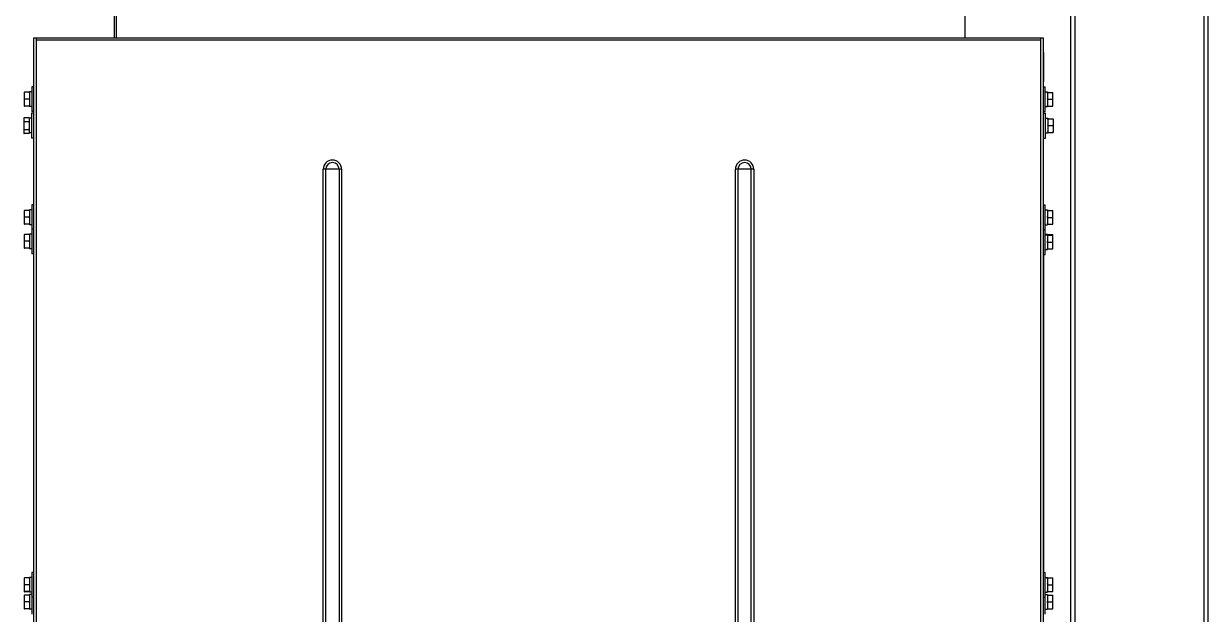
# Model space of a CAD drawing. Header units: millimetres. Extents: x 32496 to 166256, y 3504 to 23939.
# Drawn here: x 50209 to 51072, y 21021 to 21451 of the extents above; entities that cross this region are included whole.
import ezdxf

# ---------------------------------------------------------------- set-up
doc = ezdxf.new("R2010")
doc.units = ezdxf.units.MM
for name, color, linetype in [('2401-01144-S-M6-16HWM_1_0', 7, 'Continuous'), ('4215-19366_1_1_0', 7, 'Continuous'), ('4215-19373_1_1_0', 7, 'Continuous'), ('4215-19398_1-20250317_1_0', 7, 'Continuous'), ('4215-23304_2_1_1_0', 7, 'Continuous'), ('4215-HRQZZ01_1_1_0', 7, 'Continuous'), ('FG-S100X100-2232_0', 7, 'Continuous')]:
    doc.layers.add(name, color=color, linetype=linetype)

msp = doc.modelspace()

# ---------------------------------------------------------------- linework, layer by layer
at = {"layer": '2401-01144-S-M6-16HWM_1_0', "color": 7, "linetype": 'Continuous'}
for p, q in [((50209.74, 21400.908), (50209.74, 21390.869)), ((50213.44, 21400.914), (50210.04, 21400.914)), ((50215.34, 21401.238), (50213.74, 21401.238)), ((50213.74, 21401.238), (50213.74, 21390.538)), ((50216.94, 21404.888), (50215.34, 21404.888)), ((50215.34, 21404.888), (50215.34, 21386.888)), ((50951.34, 21404.888), (50952.94, 21404.888)), ((50952.94, 21386.888), (50952.94, 21404.888)), ((50952.94, 21401.238), (50954.54, 21401.238)), ((50954.54, 21401.238), (50954.54, 21390.538)), ((50954.54, 21400.888), (50958.54, 21400.888)), ((50958.54, 21390.888), (50958.54, 21400.888)), ((50213.44, 21395.939), (50210.04, 21395.939)), ((50954.84, 21395.888), (50958.24, 21395.888)), ((50213.44, 21390.914), (50210.04, 21390.914)), ((50213.44, 21390.863), (50210.04, 21390.863)), ((50215.34, 21390.538), (50213.74, 21390.538)), ((50216.64, 21385.638), (50215.04, 21385.638)), ((50215.04, 21385.638), (50215.04, 21367.638)), ((50216.94, 21386.888), (50215.34, 21386.888)), ((50951.34, 21386.888), (50952.94, 21386.888)), ((50951.64, 21385.638), (50953.24, 21385.638)), ((50952.94, 21390.538), (50954.54, 21390.538)), ((50953.24, 21367.638), (50953.24, 21385.638)), ((50954.54, 21390.888), (50958.54, 21390.888)), ((50209.44, 21382.112), (50209.682, 21382.354)), ((50209.44, 21382.112), (50209.44, 21371.165)), ((50213.14, 21382.411), (50209.74, 21382.411)), ((50213.14, 21379.436), (50209.74, 21379.436)), ((50213.44, 21382.112), (50213.197, 21382.354)), ((50213.44, 21382.112), (50213.44, 21371.165)), ((50215.04, 21381.988), (50213.44, 21381.988)), ((50953.24, 21381.988), (50954.84, 21381.988)), ((50954.84, 21381.988), (50954.84, 21371.288)), ((50955.14, 21381.679), (50958.54, 21381.679)), ((50955.14, 21376.722), (50958.54, 21376.722)), ((50958.84, 21381.67), (50958.84, 21371.606)), ((50209.44, 21371.165), (50209.682, 21370.922)), ((50209.682, 21370.922), (50209.74, 21370.866)), ((50213.14, 21373.663), (50209.74, 21373.663)), ((50213.14, 21370.866), (50209.74, 21370.866)), ((50213.198, 21370.922), (50213.14, 21370.866)), ((50213.44, 21371.165), (50213.197, 21370.922)), ((50215.04, 21371.288), (50213.44, 21371.288)), ((50216.64, 21367.638), (50215.04, 21367.638)), ((50951.64, 21367.638), (50953.24, 21367.638)), ((50953.24, 21371.288), (50954.84, 21371.288)), ((50955.14, 21371.68), (50958.54, 21371.68)), ((50955.14, 21371.597), (50958.54, 21371.597)), ((50209.74, 21314.908), (50209.74, 21304.869)), ((50213.44, 21314.914), (50210.04, 21314.914)), ((50215.34, 21315.238), (50213.74, 21315.238)), ((50213.74, 21315.238), (50213.74, 21304.538)), ((50216.94, 21318.888), (50215.34, 21318.888)), ((50215.34, 21318.888), (50215.34, 21301.388)), ((50951.34, 21318.888), (50952.94, 21318.888)), ((50952.94, 21300.888), (50952.94, 21318.888)), ((50952.94, 21315.238), (50954.54, 21315.238)), ((50954.54, 21315.238), (50954.54, 21304.538)), ((50954.54, 21314.888), (50958.54, 21314.888)), ((50958.54, 21304.888), (50958.54, 21314.888)), ((50213.44, 21309.939), (50210.04, 21309.939)), ((50954.84, 21309.888), (50958.24, 21309.888)), ((50209.74, 21297.408), (50209.74, 21287.369)), ((50213.44, 21304.914), (50210.04, 21304.914)), ((50213.44, 21304.863), (50210.04, 21304.863)), ((50213.44, 21297.414), (50210.04, 21297.414)), ((50215.34, 21304.538), (50213.74, 21304.538)), ((50215.34, 21297.738), (50213.74, 21297.738)), ((50213.74, 21297.738), (50213.74, 21287.038)), ((50216.94, 21301.388), (50215.34, 21301.388)), ((50215.34, 21301.388), (50215.34, 21283.388)), ((50951.34, 21300.888), (50952.94, 21300.888)), ((50952.94, 21304.538), (50954.54, 21304.538)), ((50952.94, 21282.888), (50952.94, 21300.888)), ((50952.94, 21297.738), (50954.54, 21297.738)), ((50952.94, 21297.238), (50954.54, 21297.238)), ((50954.54, 21304.888), (50958.54, 21304.888)), ((50954.54, 21297.738), (50954.54, 21297.238)), ((50954.54, 21297.388), (50958.54, 21297.388)), ((50954.54, 21297.238), (50954.54, 21286.538)), ((50954.54, 21296.888), (50958.54, 21296.888)), ((50958.54, 21296.888), (50958.54, 21297.388)), ((50958.54, 21286.888), (50958.54, 21296.888)), ((50213.44, 21292.439), (50210.04, 21292.439)), ((50954.84, 21291.888), (50958.24, 21291.888)), ((50213.44, 21287.414), (50210.04, 21287.414)), ((50213.44, 21287.363), (50210.04, 21287.363)), ((50215.34, 21287.038), (50213.74, 21287.038)), ((50216.94, 21283.388), (50215.34, 21283.388)), ((50951.34, 21282.888), (50952.94, 21282.888)), ((50952.94, 21286.538), (50954.54, 21286.538)), ((50954.54, 21286.888), (50958.54, 21286.888)), ((50209.74, 21047.408), (50209.74, 21037.369)), ((50213.44, 21047.414), (50210.04, 21047.414)), ((50215.34, 21047.738), (50213.74, 21047.738)), ((50213.74, 21047.738), (50213.74, 21037.038)), ((50216.94, 21051.388), (50215.34, 21051.388)), ((50215.34, 21051.388), (50215.34, 21033.388)), ((50951.34, 21051.388), (50952.94, 21051.388)), ((50952.94, 21033.388), (50952.94, 21051.388)), ((50952.94, 21047.738), (50954.54, 21047.738)), ((50954.54, 21047.738), (50954.54, 21037.038)), ((50954.54, 21047.388), (50958.54, 21047.388)), ((50958.54, 21037.388), (50958.54, 21047.388)), ((50213.44, 21042.439), (50210.04, 21042.439)), ((50954.84, 21042.388), (50958.24, 21042.388)), ((50209.74, 21034.908), (50209.74, 21024.869)), ((50213.44, 21037.414), (50210.04, 21037.414)), ((50213.44, 21037.363), (50210.04, 21037.363)), ((50213.44, 21034.914), (50210.04, 21034.914)), ((50213.44, 21029.939), (50210.04, 21029.939)), ((50215.34, 21037.038), (50213.74, 21037.038)), ((50215.34, 21035.238), (50213.74, 21035.238)), ((50213.74, 21035.238), (50213.74, 21024.538)), ((50215.34, 21033.389), (50215.34, 21020.888)), ((50216.94, 21033.388), (50215.34, 21033.388)), ((50951.34, 21033.388), (50952.94, 21033.388)), ((50952.94, 21037.038), (50954.54, 21037.038)), ((50952.94, 21035.238), (50954.54, 21035.238)), ((50952.94, 21020.888), (50952.94, 21033.388)), ((50954.54, 21037.388), (50958.54, 21037.388)), ((50954.54, 21035.238), (50954.54, 21024.538)), ((50954.54, 21034.888), (50958.54, 21034.888)), ((50954.84, 21029.888), (50958.24, 21029.888)), ((50958.54, 21024.888), (50958.54, 21034.888)), ((50213.44, 21024.914), (50210.04, 21024.914)), ((50213.44, 21024.863), (50210.04, 21024.863)), ((50215.34, 21024.538), (50213.74, 21024.538)), ((50952.94, 21024.538), (50954.54, 21024.538)), ((50954.54, 21024.888), (50958.54, 21024.888))]:
    msp.add_line(p, q, dxfattribs=at)
for points, knots in [([(50209.74, 21400.908), (50209.763, 21400.908), (50209.863, 21400.91), (50209.963, 21400.912), (50210.04, 21400.914)], [0, 0, 0, 0, 0.2336903, 1, 1, 1, 1]), ([(50210.04, 21400.914), (50210.013, 21400.867), (50209.907, 21400.681), (50209.808, 21400.49), (50209.74, 21400.345)], [0, 0, 0, 0, 0.2509109, 1, 1, 1, 1]), ([(50213.74, 21400.908), (50213.716, 21400.908), (50213.616, 21400.91), (50213.516, 21400.912), (50213.44, 21400.914)], [0, 0, 0, 0, 0.2336895, 1, 1, 1, 1]), ([(50213.44, 21400.914), (50213.467, 21400.867), (50213.573, 21400.681), (50213.671, 21400.49), (50213.74, 21400.345)], [0, 0, 0, 0, 0.2509104, 1, 1, 1, 1]), ([(50954.54, 21400.317), (50954.563, 21400.365), (50954.656, 21400.559), (50954.759, 21400.748), (50954.84, 21400.888)], [0, 0, 0, 0, 0.2491573, 1, 1, 1, 1]), ([(50958.54, 21400.317), (50958.517, 21400.365), (50958.423, 21400.559), (50958.321, 21400.748), (50958.24, 21400.888)], [0, 0, 0, 0, 0.249157, 1, 1, 1, 1]), ([(50209.74, 21396.508), (50209.763, 21396.46), (50209.856, 21396.267), (50209.959, 21396.079), (50210.04, 21395.939)], [0, 0, 0, 0, 0.2491229, 1, 1, 1, 1]), ([(50210.04, 21395.939), (50210.013, 21395.892), (50209.907, 21395.704), (50209.808, 21395.512), (50209.74, 21395.365)], [0, 0, 0, 0, 0.2508448, 1, 1, 1, 1]), ([(50209.74, 21391.488), (50209.763, 21391.44), (50209.856, 21391.245), (50209.959, 21391.055), (50210.04, 21390.914)], [0, 0, 0, 0, 0.2491901, 1, 1, 1, 1]), ([(50213.74, 21396.508), (50213.717, 21396.46), (50213.623, 21396.267), (50213.521, 21396.079), (50213.44, 21395.939)], [0, 0, 0, 0, 0.2491233, 1, 1, 1, 1]), ([(50213.44, 21395.939), (50213.467, 21395.892), (50213.573, 21395.704), (50213.671, 21395.512), (50213.74, 21395.365)], [0, 0, 0, 0, 0.2508442, 1, 1, 1, 1]), ([(50213.74, 21391.488), (50213.717, 21391.44), (50213.623, 21391.245), (50213.521, 21391.055), (50213.44, 21390.914)], [0, 0, 0, 0, 0.2491904, 1, 1, 1, 1]), ([(50954.84, 21395.888), (50954.813, 21395.935), (50954.707, 21396.122), (50954.608, 21396.314), (50954.54, 21396.46)], [0, 0, 0, 0, 0.2508769, 1, 1, 1, 1]), ([(50954.54, 21395.317), (50954.563, 21395.365), (50954.656, 21395.559), (50954.759, 21395.748), (50954.84, 21395.888)], [0, 0, 0, 0, 0.2491573, 1, 1, 1, 1]), ([(50954.84, 21390.888), (50954.813, 21390.935), (50954.707, 21391.122), (50954.608, 21391.314), (50954.54, 21391.46)], [0, 0, 0, 0, 0.2508769, 1, 1, 1, 1]), ([(50958.24, 21395.888), (50958.267, 21395.935), (50958.373, 21396.122), (50958.471, 21396.314), (50958.54, 21396.46)], [0, 0, 0, 0, 0.2508774, 1, 1, 1, 1]), ([(50958.54, 21395.317), (50958.517, 21395.365), (50958.423, 21395.559), (50958.321, 21395.748), (50958.24, 21395.888)], [0, 0, 0, 0, 0.249157, 1, 1, 1, 1]), ([(50958.24, 21390.888), (50958.267, 21390.935), (50958.373, 21391.122), (50958.471, 21391.314), (50958.54, 21391.46)], [0, 0, 0, 0, 0.2508774, 1, 1, 1, 1]), ([(50210.04, 21390.914), (50210.013, 21390.914), (50209.913, 21390.912), (50209.813, 21390.91), (50209.74, 21390.908)], [0, 0, 0, 0, 0.2655139, 1, 1, 1, 1]), ([(50209.74, 21390.869), (50209.763, 21390.868), (50209.863, 21390.866), (50209.963, 21390.864), (50210.04, 21390.863)], [0, 0, 0, 0, 0.2336903, 1, 1, 1, 1]), ([(50213.44, 21390.914), (50213.466, 21390.914), (50213.566, 21390.912), (50213.666, 21390.91), (50213.74, 21390.908)], [0, 0, 0, 0, 0.2655125, 1, 1, 1, 1]), ([(50213.74, 21390.869), (50213.716, 21390.868), (50213.616, 21390.866), (50213.516, 21390.864), (50213.44, 21390.863)], [0, 0, 0, 0, 0.2336895, 1, 1, 1, 1]), ([(50209.74, 21382.411), (50209.713, 21382.383), (50209.609, 21382.273), (50209.51, 21382.159), (50209.44, 21382.071)], [0, 0, 0, 0, 0.2550729, 1, 1, 1, 1]), ([(50209.44, 21379.776), (50209.463, 21379.747), (50209.558, 21379.629), (50209.66, 21379.518), (50209.74, 21379.436)], [0, 0, 0, 0, 0.2448497, 1, 1, 1, 1]), ([(50213.14, 21382.411), (50213.167, 21382.383), (50213.271, 21382.273), (50213.37, 21382.159), (50213.44, 21382.071)], [0, 0, 0, 0, 0.2550721, 1, 1, 1, 1]), ([(50213.44, 21379.776), (50213.417, 21379.747), (50213.321, 21379.629), (50213.219, 21379.518), (50213.14, 21379.436)], [0, 0, 0, 0, 0.2448497, 1, 1, 1, 1]), ([(50955.14, 21381.679), (50955.113, 21381.679), (50955.013, 21381.676), (50954.913, 21381.673), (50954.84, 21381.67)], [0, 0, 0, 0, 0.2655009, 1, 1, 1, 1]), ([(50954.84, 21381.113), (50954.863, 21381.161), (50954.956, 21381.353), (50955.059, 21381.541), (50955.14, 21381.679)], [0, 0, 0, 0, 0.2491014, 1, 1, 1, 1]), ([(50955.14, 21376.722), (50955.113, 21376.768), (50955.007, 21376.954), (50954.908, 21377.144), (50954.84, 21377.288)], [0, 0, 0, 0, 0.250932, 1, 1, 1, 1]), ([(50954.84, 21376.146), (50954.863, 21376.195), (50954.956, 21376.39), (50955.059, 21376.581), (50955.14, 21376.722)], [0, 0, 0, 0, 0.2492109, 1, 1, 1, 1]), ([(50958.54, 21381.679), (50958.566, 21381.679), (50958.666, 21381.676), (50958.766, 21381.673), (50958.84, 21381.67)], [0, 0, 0, 0, 0.2655023, 1, 1, 1, 1]), ([(50958.84, 21381.113), (50958.817, 21381.161), (50958.723, 21381.353), (50958.621, 21381.541), (50958.54, 21381.679)], [0, 0, 0, 0, 0.249101, 1, 1, 1, 1]), ([(50958.54, 21376.722), (50958.567, 21376.768), (50958.673, 21376.954), (50958.771, 21377.144), (50958.84, 21377.288)], [0, 0, 0, 0, 0.2509325, 1, 1, 1, 1]), ([(50958.84, 21376.146), (50958.817, 21376.195), (50958.723, 21376.39), (50958.621, 21376.581), (50958.54, 21376.722)], [0, 0, 0, 0, 0.2492105, 1, 1, 1, 1]), ([(50209.74, 21373.663), (50209.713, 21373.637), (50209.609, 21373.534), (50209.51, 21373.427), (50209.44, 21373.343)], [0, 0, 0, 0, 0.2556467, 1, 1, 1, 1]), ([(50209.44, 21371.185), (50209.459, 21371.163), (50209.536, 21371.073), (50209.618, 21370.986), (50209.682, 21370.922)], [0, 0, 0, 0, 0.2451928, 1, 1, 1, 1]), ([(50213.14, 21373.663), (50213.167, 21373.637), (50213.27, 21373.534), (50213.37, 21373.427), (50213.44, 21373.343)], [0, 0, 0, 0, 0.2556459, 1, 1, 1, 1]), ([(50213.44, 21371.185), (50213.421, 21371.163), (50213.343, 21371.073), (50213.261, 21370.986), (50213.197, 21370.922)], [0, 0, 0, 0, 0.2451926, 1, 1, 1, 1]), ([(50955.14, 21371.68), (50955.113, 21371.728), (50955.007, 21371.917), (50954.908, 21372.11), (50954.84, 21372.257)], [0, 0, 0, 0, 0.2508241, 1, 1, 1, 1]), ([(50954.84, 21371.671), (50954.863, 21371.672), (50954.963, 21371.675), (50955.063, 21371.678), (50955.14, 21371.68)], [0, 0, 0, 0, 0.2337023, 1, 1, 1, 1]), ([(50955.14, 21371.597), (50955.113, 21371.598), (50955.013, 21371.601), (50954.913, 21371.604), (50954.84, 21371.606)], [0, 0, 0, 0, 0.2655009, 1, 1, 1, 1]), ([(50958.54, 21371.68), (50958.567, 21371.728), (50958.673, 21371.917), (50958.771, 21372.11), (50958.84, 21372.257)], [0, 0, 0, 0, 0.2508246, 1, 1, 1, 1]), ([(50958.84, 21371.671), (50958.816, 21371.672), (50958.716, 21371.675), (50958.616, 21371.678), (50958.54, 21371.68)], [0, 0, 0, 0, 0.2337031, 1, 1, 1, 1]), ([(50958.54, 21371.597), (50958.566, 21371.598), (50958.666, 21371.601), (50958.766, 21371.604), (50958.84, 21371.606)], [0, 0, 0, 0, 0.2655023, 1, 1, 1, 1]), ([(50209.74, 21314.908), (50209.763, 21314.908), (50209.863, 21314.91), (50209.963, 21314.912), (50210.04, 21314.914)], [0, 0, 0, 0, 0.2336903, 1, 1, 1, 1]), ([(50210.04, 21314.914), (50210.013, 21314.867), (50209.907, 21314.681), (50209.808, 21314.49), (50209.74, 21314.345)], [0, 0, 0, 0, 0.2509109, 1, 1, 1, 1]), ([(50213.74, 21314.908), (50213.716, 21314.908), (50213.616, 21314.91), (50213.516, 21314.912), (50213.44, 21314.914)], [0, 0, 0, 0, 0.2336895, 1, 1, 1, 1]), ([(50213.44, 21314.914), (50213.467, 21314.867), (50213.573, 21314.681), (50213.671, 21314.49), (50213.74, 21314.345)], [0, 0, 0, 0, 0.2509104, 1, 1, 1, 1]), ([(50954.54, 21314.317), (50954.563, 21314.365), (50954.656, 21314.559), (50954.759, 21314.748), (50954.84, 21314.888)], [0, 0, 0, 0, 0.2491573, 1, 1, 1, 1]), ([(50958.54, 21314.317), (50958.517, 21314.365), (50958.423, 21314.559), (50958.321, 21314.748), (50958.24, 21314.888)], [0, 0, 0, 0, 0.249157, 1, 1, 1, 1]), ([(50209.74, 21310.508), (50209.763, 21310.46), (50209.856, 21310.267), (50209.959, 21310.079), (50210.04, 21309.939)], [0, 0, 0, 0, 0.2491229, 1, 1, 1, 1]), ([(50210.04, 21309.939), (50210.013, 21309.892), (50209.907, 21309.704), (50209.808, 21309.512), (50209.74, 21309.365)], [0, 0, 0, 0, 0.2508448, 1, 1, 1, 1]), ([(50209.74, 21305.488), (50209.763, 21305.44), (50209.856, 21305.245), (50209.959, 21305.055), (50210.04, 21304.914)], [0, 0, 0, 0, 0.2491901, 1, 1, 1, 1]), ([(50213.74, 21310.508), (50213.717, 21310.46), (50213.623, 21310.267), (50213.521, 21310.079), (50213.44, 21309.939)], [0, 0, 0, 0, 0.2491233, 1, 1, 1, 1]), ([(50213.44, 21309.939), (50213.467, 21309.892), (50213.573, 21309.704), (50213.671, 21309.512), (50213.74, 21309.365)], [0, 0, 0, 0, 0.2508442, 1, 1, 1, 1]), ([(50213.74, 21305.488), (50213.717, 21305.44), (50213.623, 21305.245), (50213.521, 21305.055), (50213.44, 21304.914)], [0, 0, 0, 0, 0.2491904, 1, 1, 1, 1]), ([(50954.84, 21309.888), (50954.813, 21309.935), (50954.707, 21310.122), (50954.608, 21310.314), (50954.54, 21310.46)], [0, 0, 0, 0, 0.2508769, 1, 1, 1, 1]), ([(50954.54, 21309.317), (50954.563, 21309.365), (50954.656, 21309.559), (50954.759, 21309.748), (50954.84, 21309.888)], [0, 0, 0, 0, 0.2491573, 1, 1, 1, 1]), ([(50954.84, 21304.888), (50954.813, 21304.935), (50954.707, 21305.122), (50954.608, 21305.314), (50954.54, 21305.46)], [0, 0, 0, 0, 0.2508769, 1, 1, 1, 1]), ([(50958.24, 21309.888), (50958.267, 21309.935), (50958.373, 21310.122), (50958.471, 21310.314), (50958.54, 21310.46)], [0, 0, 0, 0, 0.2508774, 1, 1, 1, 1]), ([(50958.54, 21309.317), (50958.517, 21309.365), (50958.423, 21309.559), (50958.321, 21309.748), (50958.24, 21309.888)], [0, 0, 0, 0, 0.249157, 1, 1, 1, 1]), ([(50958.24, 21304.888), (50958.267, 21304.935), (50958.373, 21305.122), (50958.471, 21305.314), (50958.54, 21305.46)], [0, 0, 0, 0, 0.2508774, 1, 1, 1, 1]), ([(50210.04, 21304.914), (50210.013, 21304.914), (50209.913, 21304.912), (50209.813, 21304.91), (50209.74, 21304.908)], [0, 0, 0, 0, 0.2655139, 1, 1, 1, 1]), ([(50209.74, 21304.869), (50209.763, 21304.868), (50209.863, 21304.866), (50209.963, 21304.864), (50210.04, 21304.863)], [0, 0, 0, 0, 0.2336903, 1, 1, 1, 1]), ([(50209.74, 21297.408), (50209.763, 21297.408), (50209.863, 21297.41), (50209.963, 21297.412), (50210.04, 21297.414)], [0, 0, 0, 0, 0.2336903, 1, 1, 1, 1]), ([(50210.04, 21297.414), (50210.013, 21297.367), (50209.907, 21297.181), (50209.808, 21296.99), (50209.74, 21296.845)], [0, 0, 0, 0, 0.2509109, 1, 1, 1, 1]), ([(50213.44, 21304.914), (50213.466, 21304.914), (50213.566, 21304.912), (50213.666, 21304.91), (50213.74, 21304.908)], [0, 0, 0, 0, 0.2655125, 1, 1, 1, 1]), ([(50213.74, 21304.869), (50213.716, 21304.868), (50213.616, 21304.866), (50213.516, 21304.864), (50213.44, 21304.863)], [0, 0, 0, 0, 0.2336895, 1, 1, 1, 1]), ([(50213.74, 21297.408), (50213.716, 21297.408), (50213.616, 21297.41), (50213.516, 21297.412), (50213.44, 21297.414)], [0, 0, 0, 0, 0.2336895, 1, 1, 1, 1]), ([(50213.44, 21297.414), (50213.467, 21297.367), (50213.573, 21297.181), (50213.671, 21296.99), (50213.74, 21296.845)], [0, 0, 0, 0, 0.2509104, 1, 1, 1, 1]), ([(50954.54, 21296.317), (50954.563, 21296.365), (50954.656, 21296.559), (50954.759, 21296.748), (50954.84, 21296.888)], [0, 0, 0, 0, 0.2491573, 1, 1, 1, 1]), ([(50954.574, 21296.888), (50954.594, 21296.931), (50954.678, 21297.1), (50954.769, 21297.265), (50954.84, 21297.388)], [0, 0, 0, 0, 0.2492687, 1, 1, 1, 1]), ([(50958.506, 21296.888), (50958.485, 21296.931), (50958.401, 21297.1), (50958.311, 21297.265), (50958.24, 21297.388)], [0, 0, 0, 0, 0.2492679, 1, 1, 1, 1]), ([(50958.54, 21296.317), (50958.517, 21296.365), (50958.423, 21296.559), (50958.321, 21296.748), (50958.24, 21296.888)], [0, 0, 0, 0, 0.249157, 1, 1, 1, 1]), ([(50209.74, 21293.008), (50209.763, 21292.96), (50209.856, 21292.767), (50209.959, 21292.579), (50210.04, 21292.439)], [0, 0, 0, 0, 0.2491229, 1, 1, 1, 1]), ([(50210.04, 21292.439), (50210.013, 21292.392), (50209.907, 21292.204), (50209.808, 21292.012), (50209.74, 21291.865)], [0, 0, 0, 0, 0.2508448, 1, 1, 1, 1]), ([(50209.74, 21287.988), (50209.763, 21287.94), (50209.856, 21287.745), (50209.959, 21287.555), (50210.04, 21287.414)], [0, 0, 0, 0, 0.2491901, 1, 1, 1, 1]), ([(50213.74, 21293.008), (50213.717, 21292.96), (50213.623, 21292.767), (50213.521, 21292.579), (50213.44, 21292.439)], [0, 0, 0, 0, 0.2491233, 1, 1, 1, 1]), ([(50213.44, 21292.439), (50213.467, 21292.392), (50213.573, 21292.204), (50213.671, 21292.012), (50213.74, 21291.865)], [0, 0, 0, 0, 0.2508442, 1, 1, 1, 1]), ([(50213.74, 21287.988), (50213.717, 21287.94), (50213.623, 21287.745), (50213.521, 21287.555), (50213.44, 21287.414)], [0, 0, 0, 0, 0.2491904, 1, 1, 1, 1]), ([(50954.84, 21291.888), (50954.813, 21291.935), (50954.707, 21292.122), (50954.608, 21292.314), (50954.54, 21292.46)], [0, 0, 0, 0, 0.2508769, 1, 1, 1, 1]), ([(50954.54, 21291.317), (50954.563, 21291.365), (50954.656, 21291.559), (50954.759, 21291.748), (50954.84, 21291.888)], [0, 0, 0, 0, 0.2491573, 1, 1, 1, 1]), ([(50958.24, 21291.888), (50958.267, 21291.935), (50958.373, 21292.122), (50958.471, 21292.314), (50958.54, 21292.46)], [0, 0, 0, 0, 0.2508774, 1, 1, 1, 1]), ([(50958.54, 21291.317), (50958.517, 21291.365), (50958.423, 21291.559), (50958.321, 21291.748), (50958.24, 21291.888)], [0, 0, 0, 0, 0.249157, 1, 1, 1, 1]), ([(50210.04, 21287.414), (50210.013, 21287.414), (50209.913, 21287.412), (50209.813, 21287.41), (50209.74, 21287.408)], [0, 0, 0, 0, 0.2655139, 1, 1, 1, 1]), ([(50209.74, 21287.369), (50209.763, 21287.368), (50209.863, 21287.366), (50209.963, 21287.364), (50210.04, 21287.363)], [0, 0, 0, 0, 0.2336903, 1, 1, 1, 1]), ([(50213.44, 21287.414), (50213.466, 21287.414), (50213.566, 21287.412), (50213.666, 21287.41), (50213.74, 21287.408)], [0, 0, 0, 0, 0.2655125, 1, 1, 1, 1]), ([(50213.74, 21287.369), (50213.716, 21287.368), (50213.616, 21287.366), (50213.516, 21287.364), (50213.44, 21287.363)], [0, 0, 0, 0, 0.2336895, 1, 1, 1, 1]), ([(50954.84, 21286.888), (50954.813, 21286.935), (50954.707, 21287.122), (50954.608, 21287.314), (50954.54, 21287.46)], [0, 0, 0, 0, 0.2508769, 1, 1, 1, 1]), ([(50958.24, 21286.888), (50958.267, 21286.935), (50958.373, 21287.122), (50958.471, 21287.314), (50958.54, 21287.46)], [0, 0, 0, 0, 0.2508774, 1, 1, 1, 1]), ([(50209.74, 21047.408), (50209.763, 21047.408), (50209.863, 21047.41), (50209.963, 21047.412), (50210.04, 21047.414)], [0, 0, 0, 0, 0.2336903, 1, 1, 1, 1]), ([(50210.04, 21047.414), (50210.013, 21047.367), (50209.907, 21047.181), (50209.808, 21046.99), (50209.74, 21046.845)], [0, 0, 0, 0, 0.2509109, 1, 1, 1, 1]), ([(50213.74, 21047.408), (50213.716, 21047.408), (50213.616, 21047.41), (50213.516, 21047.412), (50213.44, 21047.414)], [0, 0, 0, 0, 0.2336895, 1, 1, 1, 1]), ([(50213.44, 21047.414), (50213.467, 21047.367), (50213.573, 21047.181), (50213.671, 21046.99), (50213.74, 21046.845)], [0, 0, 0, 0, 0.2509104, 1, 1, 1, 1]), ([(50954.54, 21046.817), (50954.563, 21046.865), (50954.656, 21047.059), (50954.759, 21047.248), (50954.84, 21047.388)], [0, 0, 0, 0, 0.2491573, 1, 1, 1, 1]), ([(50958.54, 21046.817), (50958.517, 21046.865), (50958.423, 21047.059), (50958.321, 21047.248), (50958.24, 21047.388)], [0, 0, 0, 0, 0.249157, 1, 1, 1, 1]), ([(50209.74, 21043.008), (50209.763, 21042.96), (50209.856, 21042.767), (50209.959, 21042.579), (50210.04, 21042.439)], [0, 0, 0, 0, 0.2491229, 1, 1, 1, 1]), ([(50210.04, 21042.439), (50210.013, 21042.392), (50209.907, 21042.204), (50209.808, 21042.012), (50209.74, 21041.865)], [0, 0, 0, 0, 0.2508448, 1, 1, 1, 1]), ([(50209.74, 21037.988), (50209.763, 21037.94), (50209.856, 21037.745), (50209.959, 21037.555), (50210.04, 21037.414)], [0, 0, 0, 0, 0.2491901, 1, 1, 1, 1]), ([(50213.74, 21043.008), (50213.717, 21042.96), (50213.623, 21042.767), (50213.521, 21042.579), (50213.44, 21042.439)], [0, 0, 0, 0, 0.2491233, 1, 1, 1, 1]), ([(50213.44, 21042.439), (50213.467, 21042.392), (50213.573, 21042.204), (50213.671, 21042.012), (50213.74, 21041.865)], [0, 0, 0, 0, 0.2508442, 1, 1, 1, 1]), ([(50213.74, 21037.988), (50213.717, 21037.94), (50213.623, 21037.745), (50213.521, 21037.555), (50213.44, 21037.414)], [0, 0, 0, 0, 0.2491904, 1, 1, 1, 1]), ([(50954.84, 21042.388), (50954.813, 21042.435), (50954.707, 21042.622), (50954.608, 21042.814), (50954.54, 21042.96)], [0, 0, 0, 0, 0.2508769, 1, 1, 1, 1]), ([(50954.54, 21041.817), (50954.563, 21041.865), (50954.656, 21042.059), (50954.759, 21042.248), (50954.84, 21042.388)], [0, 0, 0, 0, 0.2491573, 1, 1, 1, 1]), ([(50954.84, 21037.388), (50954.813, 21037.435), (50954.707, 21037.622), (50954.608, 21037.814), (50954.54, 21037.96)], [0, 0, 0, 0, 0.2508769, 1, 1, 1, 1]), ([(50958.24, 21042.388), (50958.267, 21042.435), (50958.373, 21042.622), (50958.471, 21042.814), (50958.54, 21042.96)], [0, 0, 0, 0, 0.2508774, 1, 1, 1, 1]), ([(50958.54, 21041.817), (50958.517, 21041.865), (50958.423, 21042.059), (50958.321, 21042.248), (50958.24, 21042.388)], [0, 0, 0, 0, 0.249157, 1, 1, 1, 1]), ([(50958.24, 21037.388), (50958.267, 21037.435), (50958.373, 21037.622), (50958.471, 21037.814), (50958.54, 21037.96)], [0, 0, 0, 0, 0.2508774, 1, 1, 1, 1]), ([(50210.04, 21037.414), (50210.013, 21037.414), (50209.913, 21037.412), (50209.813, 21037.41), (50209.74, 21037.408)], [0, 0, 0, 0, 0.2655139, 1, 1, 1, 1]), ([(50209.74, 21037.369), (50209.763, 21037.368), (50209.863, 21037.366), (50209.963, 21037.364), (50210.04, 21037.363)], [0, 0, 0, 0, 0.2336903, 1, 1, 1, 1]), ([(50209.74, 21034.908), (50209.763, 21034.908), (50209.863, 21034.91), (50209.963, 21034.912), (50210.04, 21034.914)], [0, 0, 0, 0, 0.2336903, 1, 1, 1, 1]), ([(50210.04, 21034.914), (50210.013, 21034.867), (50209.907, 21034.681), (50209.808, 21034.49), (50209.74, 21034.345)], [0, 0, 0, 0, 0.2509109, 1, 1, 1, 1]), ([(50209.74, 21030.508), (50209.763, 21030.46), (50209.856, 21030.267), (50209.959, 21030.079), (50210.04, 21029.939)], [0, 0, 0, 0, 0.2491229, 1, 1, 1, 1]), ([(50210.04, 21029.939), (50210.013, 21029.892), (50209.907, 21029.704), (50209.808, 21029.512), (50209.74, 21029.365)], [0, 0, 0, 0, 0.2508448, 1, 1, 1, 1]), ([(50213.44, 21037.414), (50213.466, 21037.414), (50213.566, 21037.412), (50213.666, 21037.41), (50213.74, 21037.408)], [0, 0, 0, 0, 0.2655125, 1, 1, 1, 1]), ([(50213.74, 21037.369), (50213.716, 21037.368), (50213.616, 21037.366), (50213.516, 21037.364), (50213.44, 21037.363)], [0, 0, 0, 0, 0.2336895, 1, 1, 1, 1]), ([(50213.74, 21034.908), (50213.716, 21034.908), (50213.616, 21034.91), (50213.516, 21034.912), (50213.44, 21034.914)], [0, 0, 0, 0, 0.2336895, 1, 1, 1, 1]), ([(50213.44, 21034.914), (50213.467, 21034.867), (50213.573, 21034.681), (50213.671, 21034.49), (50213.74, 21034.345)], [0, 0, 0, 0, 0.2509104, 1, 1, 1, 1]), ([(50213.74, 21030.508), (50213.717, 21030.46), (50213.623, 21030.267), (50213.521, 21030.079), (50213.44, 21029.939)], [0, 0, 0, 0, 0.2491233, 1, 1, 1, 1]), ([(50213.44, 21029.939), (50213.467, 21029.892), (50213.573, 21029.704), (50213.671, 21029.512), (50213.74, 21029.365)], [0, 0, 0, 0, 0.2508442, 1, 1, 1, 1]), ([(50954.54, 21034.317), (50954.563, 21034.365), (50954.656, 21034.559), (50954.759, 21034.748), (50954.84, 21034.888)], [0, 0, 0, 0, 0.2491573, 1, 1, 1, 1]), ([(50954.84, 21029.888), (50954.813, 21029.935), (50954.707, 21030.122), (50954.608, 21030.314), (50954.54, 21030.46)], [0, 0, 0, 0, 0.2508769, 1, 1, 1, 1]), ([(50954.54, 21029.317), (50954.563, 21029.365), (50954.656, 21029.559), (50954.759, 21029.748), (50954.84, 21029.888)], [0, 0, 0, 0, 0.2491573, 1, 1, 1, 1]), ([(50958.54, 21034.317), (50958.517, 21034.365), (50958.423, 21034.559), (50958.321, 21034.748), (50958.24, 21034.888)], [0, 0, 0, 0, 0.249157, 1, 1, 1, 1]), ([(50958.24, 21029.888), (50958.267, 21029.935), (50958.373, 21030.122), (50958.471, 21030.314), (50958.54, 21030.46)], [0, 0, 0, 0, 0.2508774, 1, 1, 1, 1]), ([(50958.54, 21029.317), (50958.517, 21029.365), (50958.423, 21029.559), (50958.321, 21029.748), (50958.24, 21029.888)], [0, 0, 0, 0, 0.249157, 1, 1, 1, 1]), ([(50209.74, 21025.488), (50209.763, 21025.44), (50209.856, 21025.245), (50209.959, 21025.055), (50210.04, 21024.914)], [0, 0, 0, 0, 0.2491901, 1, 1, 1, 1]), ([(50210.04, 21024.914), (50210.013, 21024.914), (50209.913, 21024.912), (50209.813, 21024.91), (50209.74, 21024.908)], [0, 0, 0, 0, 0.2655139, 1, 1, 1, 1]), ([(50209.74, 21024.869), (50209.763, 21024.868), (50209.863, 21024.866), (50209.963, 21024.864), (50210.04, 21024.863)], [0, 0, 0, 0, 0.2336903, 1, 1, 1, 1]), ([(50213.74, 21025.488), (50213.717, 21025.44), (50213.623, 21025.245), (50213.521, 21025.055), (50213.44, 21024.914)], [0, 0, 0, 0, 0.2491904, 1, 1, 1, 1]), ([(50213.44, 21024.914), (50213.466, 21024.914), (50213.566, 21024.912), (50213.666, 21024.91), (50213.74, 21024.908)], [0, 0, 0, 0, 0.2655125, 1, 1, 1, 1]), ([(50213.74, 21024.869), (50213.716, 21024.868), (50213.616, 21024.866), (50213.516, 21024.864), (50213.44, 21024.863)], [0, 0, 0, 0, 0.2336895, 1, 1, 1, 1]), ([(50954.84, 21024.888), (50954.813, 21024.935), (50954.707, 21025.122), (50954.608, 21025.314), (50954.54, 21025.46)], [0, 0, 0, 0, 0.2508769, 1, 1, 1, 1]), ([(50958.24, 21024.888), (50958.267, 21024.935), (50958.373, 21025.122), (50958.471, 21025.314), (50958.54, 21025.46)], [0, 0, 0, 0, 0.2508774, 1, 1, 1, 1])]:
    msp.add_open_spline(points, degree=3, knots=knots, dxfattribs=at)
for points in [[(50209.74, 21379.436), (50209.632, 21379.22), (50209.531, 21379), (50209.44, 21378.776)], [(50209.44, 21374.323), (50209.531, 21374.099), (50209.632, 21373.879), (50209.74, 21373.663)], [(50213.14, 21379.436), (50213.248, 21379.22), (50213.349, 21379), (50213.44, 21378.776)], [(50213.44, 21374.323), (50213.349, 21374.099), (50213.248, 21373.879), (50213.14, 21373.663)]]:
    msp.add_open_spline(points, degree=3, dxfattribs=at)
at = {"layer": '4215-19366_1_1_0', "color": 7, "linetype": 'Continuous'}
for p, q in [((50216.64, 21405.888), (50216.94, 21405.888)), ((50216.64, 21405.888), (50216.64, 21404.888)), ((50951.34, 21405.888), (50951.64, 21405.888)), ((50951.64, 21404.888), (50951.64, 21405.888)), ((50216.64, 21386.888), (50216.64, 21318.888)), ((50951.64, 21318.888), (50951.64, 21386.888)), ((50216.64, 21283.388), (50216.64, 21051.388)), ((50951.64, 21282.888), (50951.64, 21051.388)), ((50216.64, 21270.888), (50216.94, 21270.888)), ((50951.64, 21270.888), (50951.34, 21270.888))]:
    msp.add_line(p, q, dxfattribs=at)
at = {"layer": '4215-19373_1_1_0', "color": 7, "linetype": 'Continuous'}
for p, q in [((50216.64, 21429.888), (50216.94, 21429.888)), ((50216.64, 21429.888), (50216.64, 21408.888)), ((50951.34, 21429.888), (50951.64, 21429.888)), ((50951.64, 21429.888), (50951.64, 21408.888)), ((50216.94, 21408.888), (50216.64, 21408.888)), ((50951.64, 21408.888), (50951.34, 21408.888))]:
    msp.add_line(p, q, dxfattribs=at)
at = {"layer": '4215-19373_1_1_0', "color": 9, "linetype": 'Continuous'}
for p, q in [((50216.64, 21410.088), (50216.94, 21410.088)), ((50951.34, 21410.088), (50951.64, 21410.088))]:
    msp.add_line(p, q, dxfattribs=at)
at = {"layer": '4215-19373_1_1_0', "color": 7, "linetype": 'Continuous'}
for centre, start, end in [((50218.64, 21428.888), 148.399963, 149.999216), ((50949.64, 21428.888), 30.000812, 31.600091)]:
    msp.add_arc(centre, 2, start, end, dxfattribs=at)
at = {"layer": '4215-19398_1-20250317_1_0', "color": 7, "linetype": 'Continuous'}
msp.add_line((50275.24, 21779.588), (50275.24, 21440.638), dxfattribs=at)
at = {"layer": '4215-23304_2_1_1_0', "color": 7, "linetype": 'Continuous'}
for p, q in [((50216.94, 21440.638), (50951.34, 21440.638)), ((50216.94, 20119.138), (50216.94, 21440.638)), ((50218.64, 21440.638), (50218.64, 21438.938)), ((50949.64, 21438.938), (50949.64, 21440.638)), ((50951.34, 21440.638), (50951.34, 20119.138))]:
    msp.add_line(p, q, dxfattribs=at)
at = {"layer": '4215-23304_2_1_1_0', "color": 9, "linetype": 'Continuous'}
for p, q in [((50949.64, 21438.938), (50218.64, 21438.938)), ((50218.64, 21438.938), (50218.64, 20120.838)), ((50949.64, 20120.838), (50949.64, 21438.938)), ((50440.848, 21344.888), (50427.432, 21344.888)), ((50427.432, 20214.888), (50427.432, 21344.888)), ((50429.295, 20214.888), (50429.295, 21344.888)), ((50438.985, 21344.888), (50438.985, 20214.888)), ((50440.848, 21344.888), (50440.848, 20214.888)), ((50740.848, 21344.888), (50727.432, 21344.888)), ((50727.432, 20214.888), (50727.432, 21344.888)), ((50729.295, 21344.888), (50729.295, 20214.888)), ((50738.985, 20214.888), (50738.985, 21344.888)), ((50740.848, 21344.888), (50740.848, 20214.888))]:
    msp.add_line(p, q, dxfattribs=at)
for centre, radius in [((50434.14, 21344.888), 6.708), ((50434.14, 21344.888), 4.845), ((50734.14, 21344.888), 6.708), ((50734.14, 21344.888), 4.845)]:
    msp.add_arc(centre, radius, 0, 180, dxfattribs=at)
at = {"layer": '4215-HRQZZ01_1_1_0', "color": 7, "linetype": 'Continuous'}
for p, q in [((50276.99, 21440.638), (50276.99, 21778.188)), ((50894.79, 21440.638), (50894.79, 21778.188))]:
    msp.add_line(p, q, dxfattribs=at)
at = {"layer": 'FG-S100X100-2232_0', "color": 7, "linetype": 'Continuous'}
for p, q in [((50971.64, 19811.888), (50971.64, 22083.888)), ((51071.64, 19811.888), (51071.64, 22083.888))]:
    msp.add_line(p, q, dxfattribs=at)
at = {"layer": 'FG-S100X100-2232_0', "color": 9, "linetype": 'Continuous'}
for p, q in [((50974.64, 19811.888), (50974.64, 22083.888)), ((51068.64, 19811.888), (51068.64, 22083.888))]:
    msp.add_line(p, q, dxfattribs=at)

doc.saveas('drawing.dxf')
